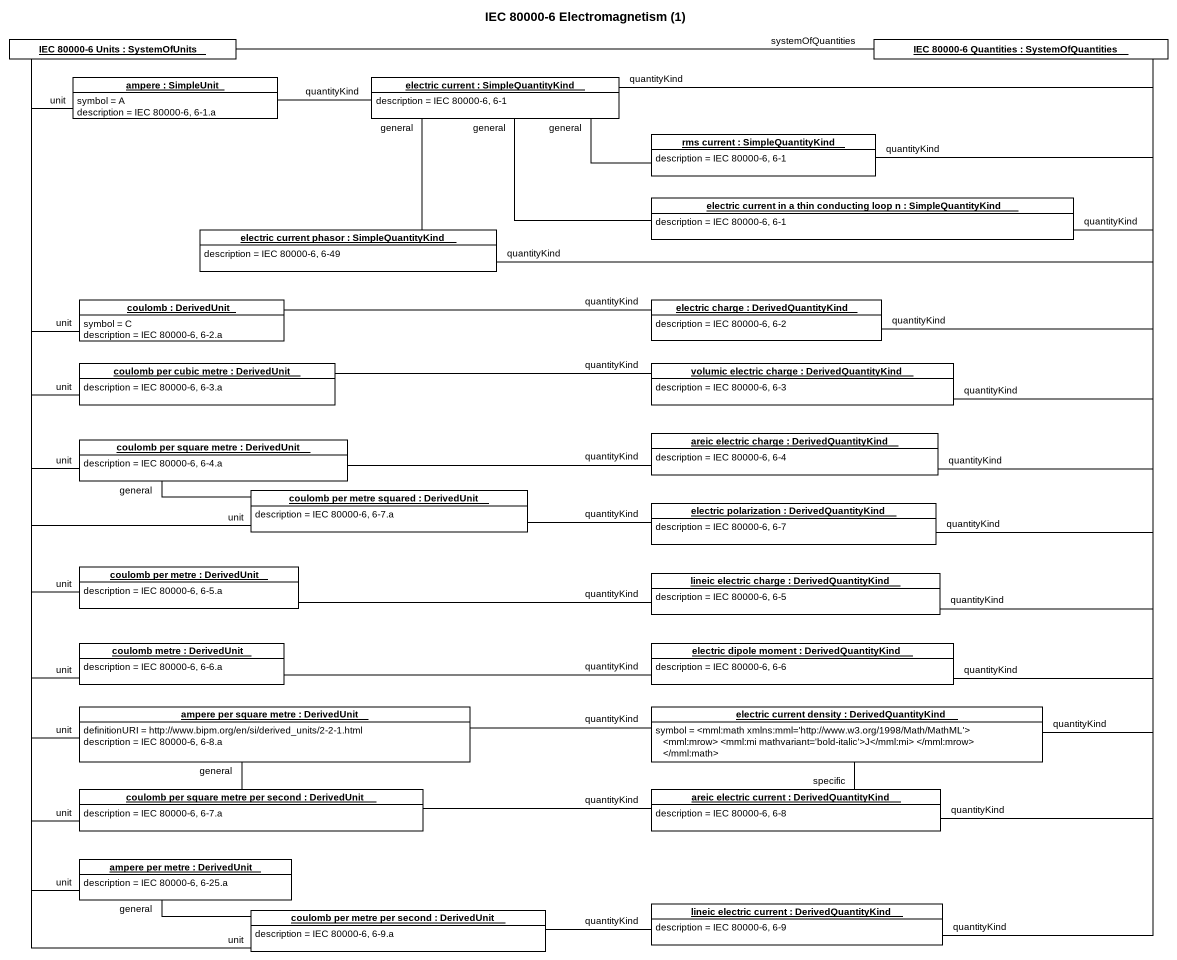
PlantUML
@startuml
title IEC 80000-6 Electromagnetism (1)
hide circle
hide empty members
object "IEC 80000-6 Units : SystemOfUnits" as IEC_80000_6_Units #FFFFFF
object "IEC 80000-6 Quantities : SystemOfQuantities" as IEC_80000_6_Quantities #FFFFFF
object "ampere : SimpleUnit" as ampere #FFFFFF {
  symbol = A
  description = IEC 80000-6, 6-1.a
}
object "electric current : SimpleQuantityKind" as electric_current #FFFFFF {
  description = IEC 80000-6, 6-1
}
object "rms current : SimpleQuantityKind" as rms_current #FFFFFF {
  description = IEC 80000-6, 6-1
}
object "electric current in a thin conducting loop n : SimpleQuantityKind" as electric_current_in_a_thin #FFFFFF {
  description = IEC 80000-6, 6-1
}
object "electric current phasor : SimpleQuantityKind" as electric_current_phasor #FFFFFF {
  description = IEC 80000-6, 6-49
}
object "coulomb : DerivedUnit" as coulomb #FFFFFF {
  symbol = C
  description = IEC 80000-6, 6-2.a
}
object "electric charge : DerivedQuantityKind" as electric_charge #FFFFFF {
  description = IEC 80000-6, 6-2
}
object "coulomb per cubic metre : DerivedUnit" as coulomb_per_cubic_metre #FFFFFF {
  description = IEC 80000-6, 6-3.a
}
object "volumic electric charge : DerivedQuantityKind" as volumic_electric_charge #FFFFFF {
  description = IEC 80000-6, 6-3
}
object "coulomb per square metre : DerivedUnit" as coulomb_per_square_metre #FFFFFF {
  description = IEC 80000-6, 6-4.a
}
object "areic electric charge : DerivedQuantityKind" as areic_electric_charge #FFFFFF {
  description = IEC 80000-6, 6-4
}
object "coulomb per metre squared : DerivedUnit" as coulomb_per_metre_squared #FFFFFF {
  description = IEC 80000-6, 6-7.a
}
object "electric polarization : DerivedQuantityKind" as electric_polarization #FFFFFF {
  description = IEC 80000-6, 6-7
}
object "coulomb per metre : DerivedUnit" as coulomb_per_metre #FFFFFF {
  description = IEC 80000-6, 6-5.a
}
object "lineic electric charge : DerivedQuantityKind" as lineic_electric_charge #FFFFFF {
  description = IEC 80000-6, 6-5
}
object "coulomb metre : DerivedUnit" as coulomb_metre #FFFFFF {
  description = IEC 80000-6, 6-6.a
}
object "electric dipole moment : DerivedQuantityKind" as electric_dipole_moment #FFFFFF {
  description = IEC 80000-6, 6-6
}
object "ampere per square metre : DerivedUnit" as ampere_per_square_metre #FFFFFF {
  definitionURI = http://www.bipm.org/en/si/derived_units/2-2-1.html
  description = IEC 80000-6, 6-8.a
}
object "electric current density : DerivedQuantityKind" as electric_current_density #FFFFFF {
  symbol = <mml:math xmlns:mml='http://www.w3.org/1998/Math/MathML'> <mml:mrow> <mml:mi mathvariant='bold-italic'>J</mml:mi> </mml:mrow> </mml:math>
}
object "coulomb per square metre per second : DerivedUnit" as coulomb_per_square_metre_2 #FFFFFF {
  description = IEC 80000-6, 6-7.a
}
object "areic electric current : DerivedQuantityKind" as areic_electric_current #FFFFFF {
  description = IEC 80000-6, 6-8
}
object "ampere per metre : DerivedUnit" as ampere_per_metre #FFFFFF {
  description = IEC 80000-6, 6-25.a
}
object "lineic electric current : DerivedQuantityKind" as lineic_electric_current #FFFFFF {
  description = IEC 80000-6, 6-9
}
object "coulomb per metre per second : DerivedUnit" as coulomb_per_metre_per_second #FFFFFF {
  description = IEC 80000-6, 6-9.a
}
IEC_80000_6_Quantities -left- IEC_80000_6_Units : systemOfQuantities
ampere -up- IEC_80000_6_Units : unit
ampere -right- electric_current : quantityKind
electric_current -right- IEC_80000_6_Quantities : quantityKind
rms_current -right- IEC_80000_6_Quantities : quantityKind
rms_current -left- electric_current : general
electric_current_in_a_thin -up- IEC_80000_6_Quantities : quantityKind
electric_current_in_a_thin -left- electric_current : general
electric_current_phasor -right- IEC_80000_6_Quantities : quantityKind
electric_current_phasor -up- electric_current : general
coulomb -up- IEC_80000_6_Units : unit
coulomb -right- electric_charge : quantityKind
electric_charge -up- IEC_80000_6_Quantities : quantityKind
coulomb_per_cubic_metre -up- IEC_80000_6_Units : unit
coulomb_per_cubic_metre -right- volumic_electric_charge : quantityKind
volumic_electric_charge -up- IEC_80000_6_Quantities : quantityKind
coulomb_per_square_metre -up- IEC_80000_6_Units : unit
coulomb_per_square_metre -right- areic_electric_charge : quantityKind
coulomb_per_square_metre -right- coulomb_per_metre_squared : general
areic_electric_charge -up- IEC_80000_6_Quantities : quantityKind
coulomb_per_metre_squared -up- IEC_80000_6_Units : unit
coulomb_per_metre_squared -right- electric_polarization : quantityKind
electric_polarization -up- IEC_80000_6_Quantities : quantityKind
coulomb_per_metre -up- IEC_80000_6_Units : unit
coulomb_per_metre -right- lineic_electric_charge : quantityKind
lineic_electric_charge -up- IEC_80000_6_Quantities : quantityKind
coulomb_metre -up- IEC_80000_6_Units : unit
coulomb_metre -right- electric_dipole_moment : quantityKind
electric_dipole_moment -up- IEC_80000_6_Quantities : quantityKind
ampere_per_square_metre -up- IEC_80000_6_Units : unit
ampere_per_square_metre -right- electric_current_density : quantityKind
ampere_per_square_metre -- coulomb_per_square_metre_2 : general
electric_current_density -up- IEC_80000_6_Quantities : quantityKind
coulomb_per_square_metre_2 -up- IEC_80000_6_Units : unit
coulomb_per_square_metre_2 -right- areic_electric_current : quantityKind
areic_electric_current -up- IEC_80000_6_Quantities : quantityKind
areic_electric_current -up- electric_current_density : specific
ampere_per_metre -up- IEC_80000_6_Units : unit
ampere_per_metre -right- coulomb_per_metre_per_second : general
lineic_electric_current -up- IEC_80000_6_Quantities : quantityKind
coulomb_per_metre_per_second -up- IEC_80000_6_Units : unit
coulomb_per_metre_per_second -right- lineic_electric_current : quantityKind
@enduml
